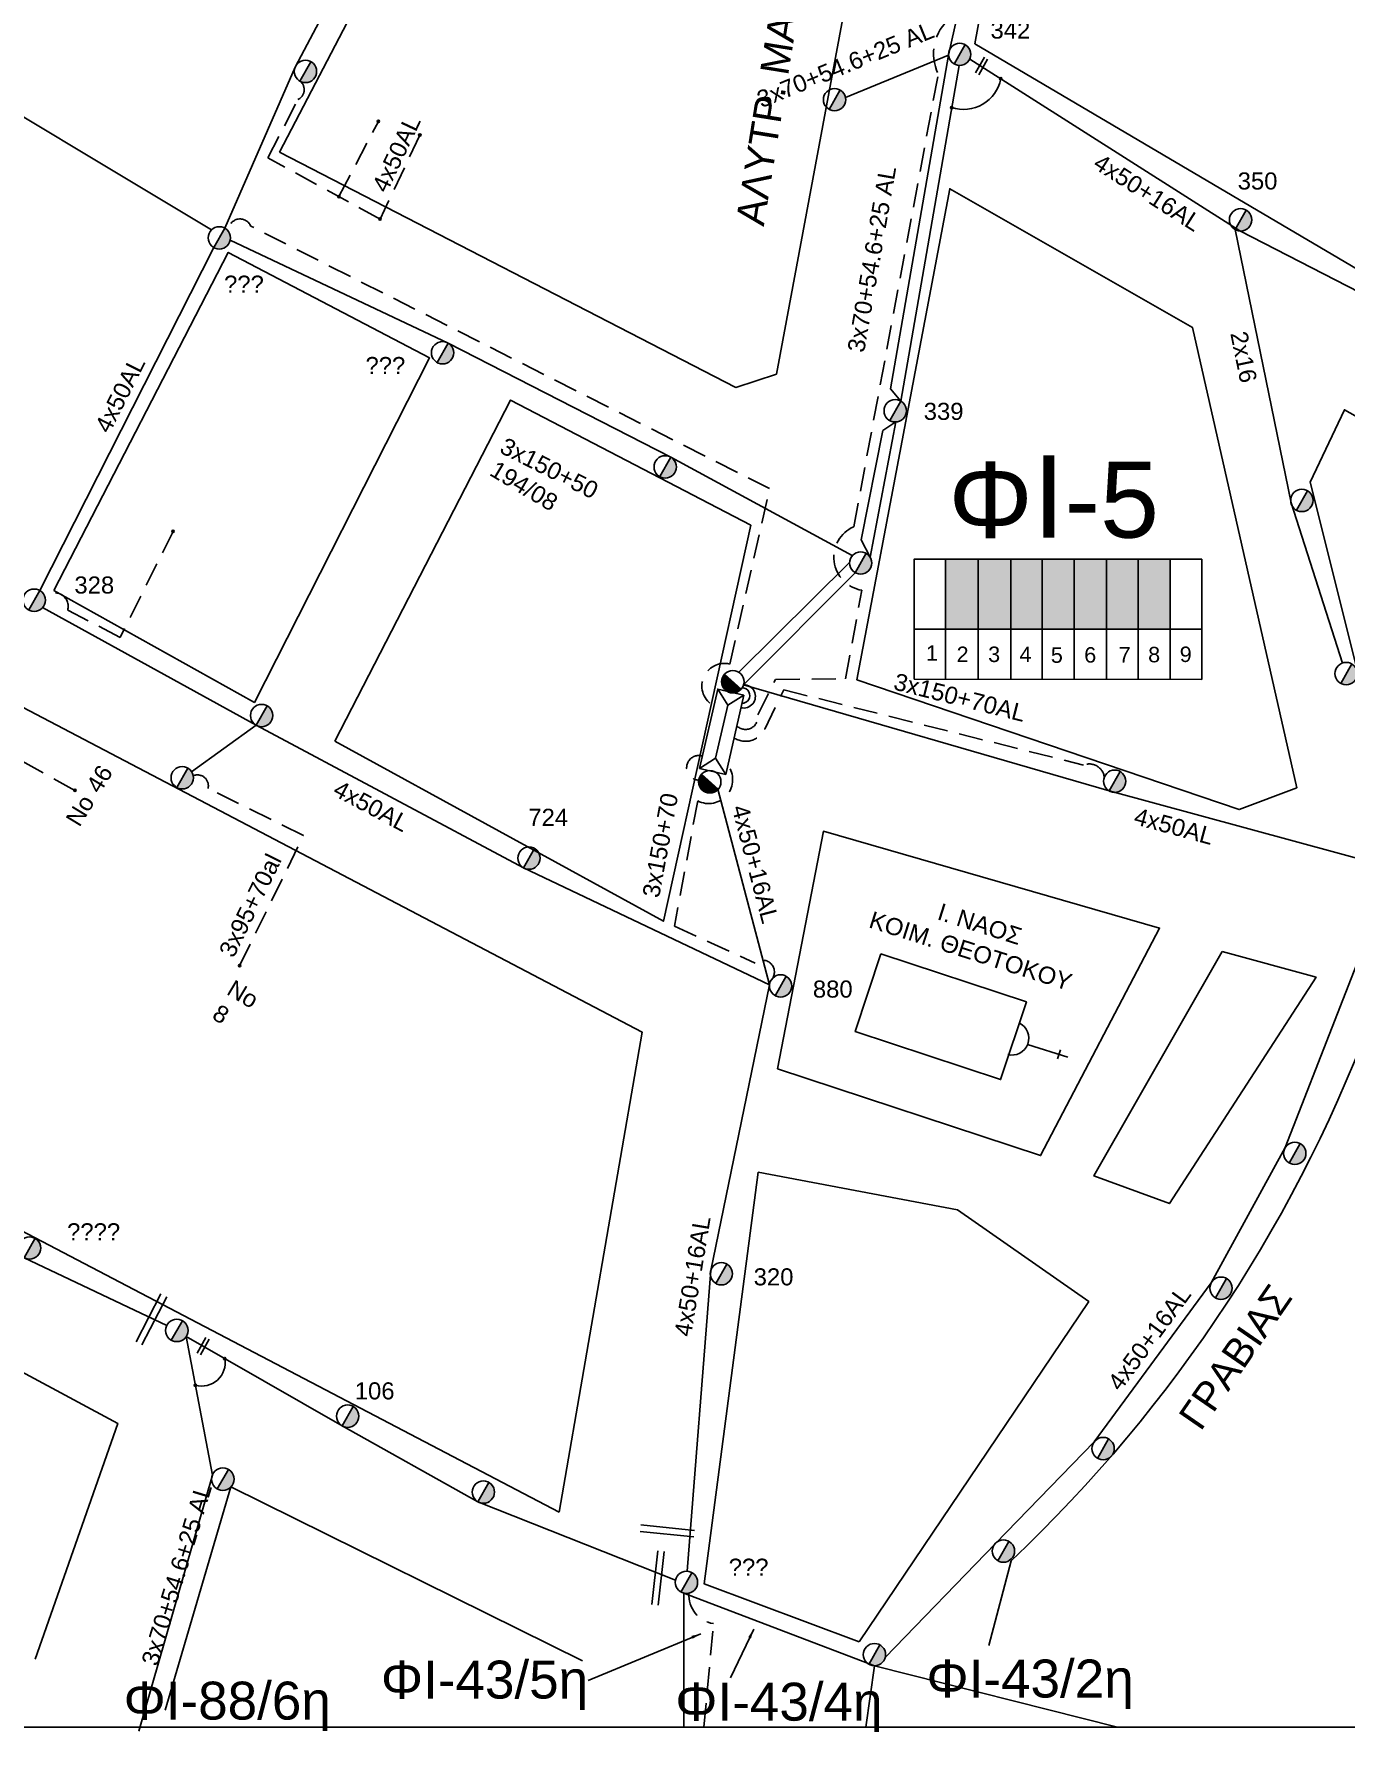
# Model space of a CAD drawing. Header units: millimetres. Extents: x 1421 to 7616, y 908 to 2861.
# Drawn here: x 7117.1 to 7255.4, y 1835.7 to 2014.8 of the extents above; entities that cross this region are included whole.
import ezdxf
from ezdxf.enums import TextEntityAlignment as Align

# ---------------------------------------------------------------- set-up
doc = ezdxf.new("R2010")
doc.units = ezdxf.units.MM
doc.linetypes.add('DASHED', pattern=[19.05, 12.7, -6.35])
for name, color, linetype, lineweight in [('2x16', 7, 'Continuous', 30), ('3x150+50', 7, 'Continuous', 30), ('3x150+70', 7, 'Continuous', 30), ('3x95+70al', 7, 'DASHED', 30), ('4x50', 7, 'Continuous', 30), ('Άγνωστα', 7, 'Continuous', 30), ('Γυμνά εναέρια ΧΤ (3Φ) 4x50AL', 7, 'Continuous', 30), ('Γυμνά εναέρια ΧΤ και ΦΟΠ (3Φ)   4x50+16AL', 7, 'Continuous', 30), ('Καλώδια ΧΤ   3x150+70AL', 7, 'DASHED', 30), ('Καλώδια ΧΤ   3x150AL+50CU', 7, 'DASHED', 30), ('Συνεστραμμένα ΧΤ   3x70+54.6+25 AL', 7, 'SYN_LINE', 30), ('Υπόγεια καλώδια Παροχών ΧΤ   4x50AL', 7, 'DASHED', 30)]:
    doc.layers.add(name, color=color, linetype=linetype, lineweight=lineweight)
for name, color, linetype in [('Pillar OTE', 7, 'Continuous'), ('TEXT ΚΑΛΩΔΙΩΝ', 7, 'Continuous'), ('ΑΓΝΩΣΤΟ ΕΝΑΕΡΙΟ ΚΑΛΩΔΙΟ', 7, 'Continuous'), ('ΑΓΝΩΣΤΟ ΥΠΟΓΕΙΟ ΚΑΛΩΔΙΟ', 7, 'DASHED'), ('Επιγραφές - Σχήματα', 7, 'Continuous'), ('Μηχανική τομή', 7, 'Continuous'), ('Στύλος ΦΜ', 7, 'Continuous'), ('Στύλος ΦΜ @ 1', 7, 'Continuous'), ('Συνδέσεις', 7, 'Continuous'), ('Τομή', 7, 'Continuous'), ('Υποσταθμός εναέριος 2 στύλων', 7, 'Continuous'), ('Υποσταθμός πόλεως', 7, 'Continuous'), ('Υπόβαθρο ΔΕΗ', 7, 'Continuous')]:
    doc.layers.add(name, color=color, linetype=linetype)
doc.styles.add('arial', font='ARIAL.TTF')
doc.styles.get("Standard").update_dxf_attribs({"font": 'ARIAL.TTF', "height": 1.8})
doc.linetypes.add('SYN_LINE', pattern='A,0.5,-0.0001,["/\\/\\/\\/",Standard,S=0.1,R=0,X=0,Y=-0.05],-0.25', length=0.7501)
doc.dimstyles.new('ISO-25', dxfattribs={"dimtxt": 2.5, "dimasz": 2.5, "dimexe": 1.25, "dimexo": 0.625, "dimtad": 1, "dimtxsty": 'Standard', "dimcen": 2.5, "dimadec": 0, "dimazin": 0, "dimtfac": 1, "dimtmove": 0, "dimatfit": 3, "dimfxl": 1, "dimarcsym": 0})

# ---------------------------------------------------------------- blocks, each defined once
blk = doc.blocks.new('ΥΠΑΡΧΩΝ ΤΣΙΜΕΝΤΕΝΙΟΣ ΣΤΥΛΟΣ')
at = {"layer": 'Στύλος ΦΜ'}
blk.add_hatch(color=7, dxfattribs=at).paths.add_polyline_path([(-1.29, -2.28, 0.574793), (2.62, 0, 0.268822), (1.3, 2.27)])
at = {"layer": 'Στύλος ΦΜ', "color": 7}
blk.add_line((-1.29, -2.28), (1.3, 2.27), dxfattribs=at)
blk.add_circle((0, 0), 2.62, dxfattribs=at)
at = {"layer": 'Στύλος ΦΜ', "flags": 4}
for tag, p in [('ΑΡΙΘΜΟΣ', (-4.68, 8.05)), ('ΤΥΠΟΣ', (-4.91, 3.03))]:
    blk.add_attdef(tag, p, '', height=4, dxfattribs=at)
blk = doc.blocks.new('ΥΠΟΣΤΑΘΜΟΣ ΕΝΑΕΡΙΟΣ ΕΠΙ 2 ΣΤΥΛΩΝ')
at = {"layer": 'Υποσταθμός εναέριος 2 στύλων', "linetype": 'Continuous'}
for points in [[(-11.97, -2.11, 0.574793), (-8.45, -0.07, 0.268822), (-9.64, 1.98)], [(9.68, -2.15, 0.574793), (13.19, -0.1, 0.268822), (12.01, 1.95)]]:
    blk.add_hatch(color=256, dxfattribs=at).paths.add_polyline_path(points)
for p, q in [((-11.97, -2.11), (-9.64, 1.98)), ((9.68, -2.15), (12.01, 1.95))]:
    blk.add_line(p, q, dxfattribs=at)
for centre in [(-10.81, -0.07), (10.84, -0.1)]:
    blk.add_circle(centre, 2.36, dxfattribs=at)
at = {"layer": 'Υποσταθμός πόλεως', "linetype": 'Continuous', "ltscale": 40}
blk.add_lwpolyline([(-8.57, 2.82), (8.57, 2.82), (8.57, -2.82), (-8.57, -2.82)], close=True, dxfattribs=at)
for points in [[(-5.75, 0), (-8.57, 2.82)], [(-8.57, -2.82), (-5.75, 0)], [(-5.75, 0), (5.75, 0)], [(5.75, 0), (8.57, 2.82)], [(8.57, -2.82), (5.75, 0)]]:
    blk.add_lwpolyline(points, dxfattribs=at)
at = {"layer": 'Υποσταθμός εναέριος 2 στύλων', "ltscale": 40, "flags": 1}
for tag, p in [('ΜΕΤΑΣΧΗΜΑΤΙΣΜΟΣ', (14.09, 2.51)), ('ΙΣΧΥΣ', (14.07, -0.28)), ('ΑΡΙΘΜΟΣ', (14.19, -3))]:
    blk.add_attdef(tag, p, '', height=1.8, dxfattribs=at)
blk = doc.blocks.new('_ΣΥΝΔΕΣΗ')
at = {"layer": 'Συνδέσεις', "linetype": 'SYN_LINE', "ltscale": 40}
blk.add_hatch(color=256, dxfattribs=at).paths.add_polyline_path([(0.5, -0.01, 1), (-0.5, -0.01, 1)])
at = {"layer": 'Συνδέσεις'}
blk.add_circle((0, -0.01), 0.5, dxfattribs=at)
blk = doc.blocks.new('ΤΟΜΗ')
at = {"layer": 'Τομή', "ltscale": 40}
for p, q in [((11.33, -0.65), (-11.4, -0.65)), ((11.33, -3.42), (-11.4, -3.42))]:
    blk.add_line(p, q, dxfattribs=at)
blk = doc.blocks.new('ΜΗΧΑΝΙΚΗ ΤΟΜΗ')
at = {"layer": 'Μηχανική τομή', "ltscale": 40}
for p, q in [((-3.79, 1.21), (3.79, 1.21)), ((3.79, -0.34), (-3.79, -0.34))]:
    blk.add_line(p, q, dxfattribs=at)

msp = doc.modelspace()

# ---------------------------------------------------------------- hatches: boundary and pattern name
at = {"layer": 'Καλώδια ΧΤ   3x150AL+50CU', "linetype": 'DASHED', "lineweight": -3, "ltscale": 0.2}
h = msp.add_hatch(color=5, dxfattribs=at)
h.dxf.hatch_style = 1
h.paths.add_polyline_path([(7216.71, 1959.4), (7213.27, 1959.4), (7213.27, 1952.04), (7216.71, 1952.04)])
h = msp.add_hatch(color=1, dxfattribs=at)
h.dxf.hatch_style = 1
h.paths.add_polyline_path([(7216.71, 1952.04), (7220.15, 1952.03), (7220.15, 1959.4), (7216.71, 1959.4)])
h = msp.add_hatch(color=206, dxfattribs=at)
h.dxf.hatch_style = 1
h.paths.add_polyline_path([(7223.45, 1959.4), (7220.15, 1959.4), (7220.15, 1952.03), (7223.44, 1952.03)])
h = msp.add_hatch(color=133, dxfattribs=at)
h.dxf.hatch_style = 1
h.paths.add_polyline_path([(7223.44, 1952.03), (7226.83, 1952.03), (7226.83, 1959.4), (7223.45, 1959.4)])
h = msp.add_hatch(color=6, dxfattribs=at)
h.dxf.hatch_style = 1
h.paths.add_polyline_path([(7226.83, 1952.03), (7230.23, 1952.02), (7230.23, 1959.4), (7226.83, 1959.4)])
h = msp.add_hatch(color=62, dxfattribs=at)
h.dxf.hatch_style = 1
h.paths.add_polyline_path([(7233.56, 1952.02), (7233.56, 1959.4), (7230.23, 1959.4), (7230.23, 1952.02)])
h = msp.add_hatch(color=151, dxfattribs=at)
h.dxf.hatch_style = 1
h.paths.add_polyline_path([(7236.95, 1959.4), (7233.56, 1959.4), (7233.56, 1952.02), (7236.95, 1952.02)])

# ---------------------------------------------------------------- linework, layer by layer
at = {"layer": '2x16', "color": 151, "lineweight": -3, "ltscale": 0.1}
msp.add_lwpolyline([(7243.79, 1994.16), (7249.69, 1965.33), (7255.11, 1948.45)], dxfattribs=at)
at = {"layer": '3x150+50', "color": 6, "linetype": 'DASHED', "lineweight": -3, "ltscale": 0.2}
msp.add_lwpolyline([(7153.64, 1995.26), (7141.81, 2001.71), (7144.97, 2007.87, 0.575675), (7145.19, 2009.8, -13.058909)], format="xyb", dxfattribs=at)
at = {"layer": '3x150+50', "color": 62, "linetype": 'DASHED', "lineweight": -3, "ltscale": 0.2}
msp.add_lwpolyline([(7188.83, 1943.93, -0.879133), (7190.5, 1948.35), (7194.71, 1966.84), (7140, 1994.52, 0.861629), (7137.66, 1993.94, 1.866566)], format="xyb", dxfattribs=at)
at = {"layer": '3x150+50', "color": 5, "lineweight": -3, "ltscale": 15}
msp.add_arc((7191.98, 1944.94), 1.23, 255.8062, 90.8222, dxfattribs=at)
at = {"layer": '3x150+50', "color": 151, "lineweight": -3, "ltscale": 15}
msp.add_arc((7191.81, 1945.03), 0.818, 268.5235, 89.1131, dxfattribs=at)
at = {"layer": '3x150+50', "color": 133, "linetype": 'DASHED', "lineweight": -3, "ltscale": 0.2}
msp.add_arc((7187.26, 1937.41), 1.3, 73.6067, 268.7788, dxfattribs=at)
at = {"layer": '3x150+70', "color": 1, "linetype": 'DASHED', "lineweight": -3, "ltscale": 0.2}
msp.add_lwpolyline([(7190.29, 1937.7, -0.801414), (7187.13, 1933.92), (7184.67, 1920.71), (7193.19, 1916.82, -0.873315), (7195.01, 1915.22, 11.096948)], format="xyb", dxfattribs=at)
at = {"layer": '3x95+70al', "color": 1, "lineweight": -3, "ltscale": 0.2}
msp.add_lwpolyline([(7138.83, 1916.54), (7145.56, 1930.26), (7135.5, 1935.23, 0.619486), (7133.94, 1936.57, 3.771606)], format="xyb", dxfattribs=at)
at = {"layer": '4x50', "color": 1, "lineweight": -3, "ltscale": 0.1}
msp.add_lwpolyline([(7133.77, 1936.99), (7140.57, 1941.9)], dxfattribs=at)
at = {"layer": 'Pillar OTE', "lineweight": -3, "ltscale": 40}
for points in [[(7209.94, 1946.76), (7209.94, 1959.4), (7240.27, 1959.4), (7240.27, 1946.73), (7209.94, 1946.76)], [(7213.27, 1946.76), (7213.27, 1959.4)], [(7216.71, 1946.75), (7216.71, 1959.4)], [(7220.15, 1946.75), (7220.15, 1959.4)], [(7223.44, 1946.75), (7223.45, 1959.4)], [(7226.83, 1946.74), (7226.83, 1959.4)], [(7230.23, 1946.74), (7230.23, 1959.4)], [(7233.56, 1946.74), (7233.56, 1959.4)], [(7236.95, 1946.73), (7236.95, 1959.4)], [(7209.94, 1952.04), (7240.27, 1952.01)]]:
    msp.add_lwpolyline(points, dxfattribs=at)
at = {"layer": 'Άγνωστα', "lineweight": -3, "ltscale": 0.1}
msp.add_lwpolyline([(7529.06, 1836.26), (5255.84, 1836.26), (5255.84, 2847.77), (7529.06, 2847.77)], close=True, dxfattribs=at)
at = {"layer": 'ΑΓΝΩΣΤΟ ΕΝΑΕΡΙΟ ΚΑΛΩΔΙΟ', "color": 5, "lineweight": -3, "ltscale": 0.1}
msp.add_lwpolyline([(7203.43, 1959.8), (7184.28, 1970.15), (7160.82, 1982.19), (7137.84, 1993.05)], dxfattribs=at)
at = {"layer": 'ΑΓΝΩΣΤΟ ΕΝΑΕΡΙΟ ΚΑΛΩΔΙΟ', "color": 151, "lineweight": -3, "ltscale": 0.1}
msp.add_lwpolyline([(7091.3, 1899.81), (7116.1, 1885.76), (7131.15, 1878.6)], dxfattribs=at)
at = {"layer": 'ΑΓΝΩΣΤΟ ΥΠΟΓΕΙΟ ΚΑΛΩΔΙΟ', "color": 6, "lineweight": -3, "ltscale": 0.2}
msp.add_lwpolyline([(7149.3, 1997.63), (7153.47, 2005.56)], dxfattribs=at)
at = {"layer": 'ΑΓΝΩΣΤΟ ΥΠΟΓΕΙΟ ΚΑΛΩΔΙΟ', "color": 1, "lineweight": -3, "ltscale": 0.2}
msp.add_lwpolyline([(7131.82, 1962.33), (7126.23, 1951.15), (7120.7, 1954.04, 0.788608), (7118.3, 1955.41, -2.245014)], format="xyb", dxfattribs=at)
at = {"layer": 'ΑΓΝΩΣΤΟ ΥΠΟΓΕΙΟ ΚΑΛΩΔΙΟ', "color": 85, "lineweight": -3, "ltscale": 0.2}
msp.add_lwpolyline([(7187.77, 1836.26), (7188.78, 1847.18, -0.388678), (7186.21, 1850.39, 2.357368)], format="xyb", dxfattribs=at)
at = {"layer": 'Γυμνά εναέρια ΧΤ (3Φ) 4x50AL', "color": 6, "lineweight": -3, "ltscale": 0.1}
msp.add_lwpolyline([(7137.27, 1994.3), (7144.68, 2011.28), (7152.24, 2025.59), (7161.06, 2042.25), (7174.9, 2063.59)], dxfattribs=at)
at = {"layer": 'Γυμνά εναέρια ΧΤ (3Φ) 4x50AL', "color": 5, "lineweight": -3, "ltscale": 0.1}
msp.add_lwpolyline([(7213.58, 2012.55), (7219.46, 2039.03)], dxfattribs=at)
at = {"layer": 'Γυμνά εναέρια ΧΤ (3Φ) 4x50AL', "color": 62, "lineweight": -3, "ltscale": 0.1}
for points in [[(7079.12, 2035.45), (7091.8, 2028.06), (7104.08, 2013.16), (7135.85, 1994.11)], [(7136.1, 1992.26), (7117.75, 1956.1)]]:
    msp.add_lwpolyline(points, dxfattribs=at)
at = {"layer": 'Γυμνά εναέρια ΧΤ (3Φ) 4x50AL', "color": 1, "lineweight": -3, "ltscale": 0.1}
msp.add_lwpolyline([(7118.05, 1954.3), (7140.57, 1941.9), (7168.76, 1926.86), (7194.7, 1914.52)], dxfattribs=at)
at = {"layer": 'Γυμνά εναέρια ΧΤ (3Φ) 4x50AL', "color": 206, "lineweight": -3, "ltscale": 0.1}
msp.add_lwpolyline([(7191.97, 1946.17), (7230.51, 1934.97), (7259.58, 1927.06)], dxfattribs=at)
at = {"layer": 'Γυμνά εναέρια ΧΤ (3Φ) 4x50AL', "color": 30, "lineweight": -3, "ltscale": 0.1}
msp.add_lwpolyline([(7133.2, 1877.45), (7149.64, 1868.02), (7163.95, 1860.02), (7184.79, 1851.75)], dxfattribs=at)
at = {"layer": 'Γυμνά εναέρια ΧΤ (3Φ) 4x50AL', "color": 27, "lineweight": -3, "ltscale": 0.1}
for points in [[(7185.66, 1836.26), (7185.66, 1850.39)], [(7185.66, 1850.39), (7205.78, 1842.73)], [(7205.78, 1842.73), (7231.39, 1836.26)]]:
    msp.add_lwpolyline(points, dxfattribs=at)
at = {"layer": 'Γυμνά εναέρια ΧΤ και ΦΟΠ (3Φ)   4x50+16AL', "color": 151, "lineweight": -3, "ltscale": 0.1}
msp.add_lwpolyline([(7215.82, 2012.13), (7244.28, 1994.01), (7269.53, 1981.05)], dxfattribs=at)
at = {"layer": 'Γυμνά εναέρια ΧΤ και ΦΟΠ (3Φ)   4x50+16AL', "color": 133, "lineweight": -3, "ltscale": 0.1}
msp.add_lwpolyline([(7189.26, 1935.14), (7194.7, 1914.52), (7188.5, 1884.41), (7186.03, 1852.71)], dxfattribs=at)
at = {"layer": 'Γυμνά εναέρια ΧΤ και ΦΟΠ (3Φ)   4x50+16AL', "color": 1, "lineweight": -3, "ltscale": 0.1}
for points in [[(7260.11, 1925.64), (7249.08, 1897.38), (7241.28, 1883.12), (7228.92, 1866.33), (7218.51, 1855.64), (7206.89, 1843.6)], [(7205.78, 1842.73), (7204.87, 1836.26)]]:
    msp.add_lwpolyline(points, dxfattribs=at)
at = {"layer": 'Καλώδια ΧΤ   3x150+70AL', "color": 6, "lineweight": -3, "ltscale": 0.2}
msp.add_lwpolyline([(7191.25, 1941.84, 0.733333), (7193.46, 1942.98), (7195.34, 1946.73), (7202.72, 1946.8), (7204.43, 1956.13, -0.745395), (7203.58, 1962.82), (7212.49, 2010.58, -0.350033), (7213.79, 2016.47), (7218.04, 2037, -0.604894), (7218.94, 2039.63, -0.54789)], format="xyb", dxfattribs=at)
at = {"layer": 'Καλώδια ΧΤ   3x150+70AL', "color": 206, "lineweight": -3, "ltscale": 0.2}
msp.add_lwpolyline([(7190.95, 1940.57, 0.459019), (7194.19, 1941.49), (7196.21, 1945.63), (7227.81, 1937.7, -0.481448), (7230, 1936.45, -4.511726)], format="xyb", dxfattribs=at)
at = {"layer": 'Καλώδια ΧΤ   3x150+70AL', "color": 1, "lineweight": -3, "ltscale": 0.2}
msp.add_lwpolyline([(7121.47, 1935.03), (7110.64, 1941), (7105.01, 1930.26, -0.564111), (7104.4, 1928.06, 55.011207)], format="xyb", dxfattribs=at)
at = {"layer": 'Συνεστραμμένα ΧΤ   3x70+54.6+25 AL', "color": 5, "lineweight": -3, "ltscale": 15}
for points in [[(7213.58, 2012.55), (7202.71, 2008.09)], [(7208.53, 1976.07), (7207.47, 1977.37), (7213.58, 2012.55)], [(7206.64, 1972.96), (7204.37, 1961.44)], [(7208.02, 1973.87), (7206.64, 1972.96)], [(7205.31, 1959.62), (7204.37, 1961.44)], [(7191.46, 1947.48), (7203.13, 1959.05)]]:
    msp.add_lwpolyline(points, dxfattribs=at)
at = {"layer": 'Συνεστραμμένα ΧΤ   3x70+54.6+25 AL', "color": 151, "lineweight": -3, "ltscale": 15}
for points in [[(7208.53, 1976.07), (7214.68, 2011.45)], [(7205.31, 1959.62), (7208.02, 1973.87)], [(7191.97, 1946.17), (7203.72, 1957.98)]]:
    msp.add_lwpolyline(points, dxfattribs=at)
at = {"layer": 'Συνεστραμμένα ΧΤ   3x70+54.6+25 AL', "color": 30, "lineweight": -3, "ltscale": 15}
msp.add_lwpolyline([(7133.2, 1877.45), (7135.96, 1862.84), (7128.22, 1835.83)], dxfattribs=at)
at = {"layer": 'Υπόβαθρο ΔΕΗ', "lineweight": -3, "ltscale": 0.1}
for points in [[(7216.33, 2013.74), (7224.73, 2059.54), (7275.2, 2038.55), (7260.73, 1989.65), (7258.04, 1989.16)], [(7143.04, 2002.33), (7170.34, 2054.68), (7206.16, 2036.49), (7195.43, 1978.92), (7191.16, 1977.52)], [(7203.89, 1946.69), (7244.23, 1933), (7250.29, 1935.31), (7239.29, 1983.84), (7213.7, 1998.46)], [(7119.24, 1956.11), (7140.39, 1944.3), (7158.85, 1980.63), (7137.63, 1991.74)], [(7148.87, 1940.22), (7167.4, 1976.18), (7192.73, 1962.98), (7183.52, 1921.23)], [(7261.62, 1927.96), (7284.6, 1920.89), (7293.76, 1953.46), (7255.32, 1975.16), (7251.7, 1967.53)], [(7195.55, 1905.68), (7200.38, 1930.72), (7235.83, 1920.51), (7223.28, 1896.53)], [(7242.44, 1918.03), (7252.33, 1915.32), (7236.87, 1891.46), (7228.91, 1894.39)], [(7204.14, 1845.26), (7228.35, 1881.13), (7214.52, 1890.79), (7193.52, 1894.77), (7187.82, 1851.36)]]:
    msp.add_lwpolyline(points, close=True, dxfattribs=at)
for points in [[(7172.52, 1858.93), (7181.26, 1909.54), (7113.81, 1944.94), (7091.81, 1901.19), (7172.52, 1858.93)], [(7221.91, 1908.25), (7226.16, 1906.9)], [(7225.37, 1907.67), (7225.07, 1906.73)], [(7117.26, 1843.43), (7125.98, 1868.28), (7086.55, 1889.47), (7068.41, 1849.01), (7078.65, 1844.6)], [(7130.98, 1838.07), (7137.9, 1861.6), (7174.99, 1843.27)]]:
    msp.add_lwpolyline(points, dxfattribs=at)
at = {"layer": 'Υπόβαθρο ΔΕΗ', "linetype": 'Continuous', "lineweight": -3, "ltscale": 0.1}
msp.add_lwpolyline([(7206.43, 1917.79), (7221.78, 1912.73), (7219.07, 1904.53), (7203.73, 1909.59)], close=True, dxfattribs=at)
at = {"layer": 'Υπόβαθρο ΔΕΗ', "lineweight": -3, "ltscale": 0.1}
msp.add_lwpolyline([(7260.76, 1844.45), (7279.35, 1906.75), (7258.77, 1912.69, -0.117601), (7220.17, 1853.81), (7217.82, 1844.89)], format="xyb", dxfattribs=at)
at = {"layer": 'Υπόβαθρο ΔΕΗ', "lineweight": -3}
for centre, radius, start, end in [((7215.16, 2010.81), 3.99, 251.7066, 349.1159), ((7134.85, 1874.68), 2.46, 254.0482, 10.2918)]:
    msp.add_arc(centre, radius, start, end, dxfattribs=at)
at = {"layer": 'Υπόβαθρο ΔΕΗ', "lineweight": -3, "ltscale": 0.1}
msp.add_arc((7220.26, 1908.9), 1.78, 255.3496, 63.9538, dxfattribs=at)
at = {"layer": 'Υπόγεια καλώδια Παροχών ΧΤ   4x50AL', "color": 6, "lineweight": -3, "ltscale": 0.2}
msp.add_lwpolyline([(7157.83, 2004.12), (7153.64, 1995.26)], dxfattribs=at)

# ---------------------------------------------------------------- block references
at = {"layer": 'Μηχανική τομή', "lineweight": -3}
for p, xscale, yscale, zscale, rotation in [((7216.97, 2011.45), 0.2499999999999677, 0.2499999999999677, 0.2499999999999677, 240.552331582319), ((7134.89, 1876.48), 0.2499999999999676, 0.2499999999999676, 0.2499999999999676, 240.6022491944067)]:
    msp.add_blockref('ΜΗΧΑΝΙΚΗ ΤΟΜΗ', p, dxfattribs=dict(at, xscale=xscale, yscale=yscale, zscale=zscale, rotation=rotation))
at = {"layer": 'Στύλος ΦΜ @ 1', "lineweight": -3, "ltscale": 40}
ref = msp.add_blockref('ΥΠΑΡΧΩΝ ΤΣΙΜΕΝΤΕΝΙΟΣ ΣΤΥΛΟΣ', (7214.75, 2012.63), dxfattribs=dict(at, xscale=0.4499999999998181, yscale=0.4499999999998181, zscale=0.4499999999998181))
ref.add_attrib('ΑΡΙΘΜΟΣ', '342', (7218, 2014.29), dxfattribs={"layer": 'Στύλος ΦΜ', "height": 1.8, "flags": 4})
at = {"layer": 'Στύλος ΦΜ @ 1', "lineweight": -3, "ltscale": 40, "xscale": 0.4499999999998181, "yscale": 0.4499999999998181, "zscale": 0.4499999999998181}
for p in [(7145.77, 2010.83), (7201.56, 2007.85), (7183.7, 1969.13), (7250.83, 1965.6), (7204.31, 1959), (7255.5, 1947.34), (7141.15, 1942.92), (7132.78, 1936.36), (7231.09, 1935.99), (7250.08, 1896.76), (7242.3, 1882.54), (7132.21, 1878.09), (7229.87, 1865.63), (7137.06, 1862.41), (7164.53, 1861.05), (7219.36, 1854.83), (7205.76, 1843.91)]:
    msp.add_blockref('ΥΠΑΡΧΩΝ ΤΣΙΜΕΝΤΕΝΙΟΣ ΣΤΥΛΟΣ', p, dxfattribs=at)
at = {"layer": 'Στύλος ΦΜ @ 1', "lineweight": -3, "ltscale": 40}
ref = msp.add_blockref('ΥΠΑΡΧΩΝ ΤΣΙΜΕΝΤΕΝΙΟΣ ΣΤΥΛΟΣ', (7244.37, 1995.18), dxfattribs=dict(at, xscale=0.4499999999998181, yscale=0.4499999999998181, zscale=0.4499999999998181))
ref.add_attrib('ΑΡΙΘΜΟΣ', '350', (7244.06, 1998.38), dxfattribs={"layer": 'Στύλος ΦΜ', "height": 1.8, "flags": 4})
ref = msp.add_blockref('ΥΠΑΡΧΩΝ ΤΣΙΜΕΝΤΕΝΙΟΣ ΣΤΥΛΟΣ', (7136.69, 1993.28), dxfattribs=dict(at, xscale=0.4499999999998181, yscale=0.4499999999998181, zscale=0.4499999999998181))
ref.add_attrib('ΤΥΠΟΣ', '???', (7137.19, 1987.5), dxfattribs={"layer": 'Στύλος ΦΜ', "height": 1.8, "flags": 4})
ref = msp.add_blockref('ΥΠΑΡΧΩΝ ΤΣΙΜΕΝΤΕΝΙΟΣ ΣΤΥΛΟΣ', (7160.23, 1981.17), dxfattribs=dict(at, xscale=0.4499999999998181, yscale=0.4499999999998181, zscale=0.4499999999998181))
ref.add_attrib('ΤΥΠΟΣ', '???', (7152.1, 1978.92), dxfattribs={"layer": 'Στύλος ΦΜ', "height": 1.8, "flags": 4})
ref = msp.add_blockref('ΥΠΑΡΧΩΝ ΤΣΙΜΕΝΤΕΝΙΟΣ ΣΤΥΛΟΣ', (7207.95, 1975.05), dxfattribs=dict(at, xscale=0.4499999999998181, yscale=0.4499999999998181, zscale=0.4499999999998181))
ref.add_attrib('ΑΡΙΘΜΟΣ', '339', (7210.96, 1974.09), dxfattribs={"layer": 'Στύλος ΦΜ', "height": 1.8, "flags": 4})
ref = msp.add_blockref('ΥΠΑΡΧΩΝ ΤΣΙΜΕΝΤΕΝΙΟΣ ΣΤΥΛΟΣ', (7117.17, 1955.08), dxfattribs=dict(at, xscale=0.4499999999998181, yscale=0.4499999999998181, zscale=0.4499999999998181))
ref.add_attrib('ΤΥΠΟΣ', '328', (7121.41, 1955.78), dxfattribs={"layer": 'Στύλος ΦΜ', "height": 1.8, "flags": 4})
ref = msp.add_blockref('ΥΠΑΡΧΩΝ ΤΣΙΜΕΝΤΕΝΙΟΣ ΣΤΥΛΟΣ', (7169.34, 1927.89), dxfattribs=dict(at, xscale=0.4499999999998181, yscale=0.4499999999998181, zscale=0.4499999999998181))
ref.add_attrib('ΤΥΠΟΣ', '724', (7169.27, 1931.29), dxfattribs={"layer": 'Στύλος ΦΜ', "height": 1.8, "flags": 4})
ref = msp.add_blockref('ΥΠΑΡΧΩΝ ΤΣΙΜΕΝΤΕΝΙΟΣ ΣΤΥΛΟΣ', (7195.87, 1914.41), dxfattribs=dict(at, xscale=0.4499999999998181, yscale=0.4499999999998181, zscale=0.4499999999998181))
ref.add_attrib('ΤΥΠΟΣ', '880', (7199.27, 1913.18), dxfattribs={"layer": 'Στύλος ΦΜ', "height": 1.8, "flags": 4})
ref = msp.add_blockref('ΥΠΑΡΧΩΝ ΤΣΙΜΕΝΤΕΝΙΟΣ ΣΤΥΛΟΣ', (7116.68, 1886.78), dxfattribs=dict(at, xscale=0.4499999999998181, yscale=0.4499999999998181, zscale=0.4499999999998181))
ref.add_attrib('ΤΥΠΟΣ', '????', (7120.64, 1887.59), dxfattribs={"layer": 'Στύλος ΦΜ', "height": 1.8, "flags": 4})
ref = msp.add_blockref('ΥΠΑΡΧΩΝ ΤΣΙΜΕΝΤΕΝΙΟΣ ΣΤΥΛΟΣ', (7189.62, 1884.07), dxfattribs=dict(at, xscale=0.4499999999998181, yscale=0.4499999999998181, zscale=0.4499999999998181))
ref.add_attrib('ΤΥΠΟΣ', '320', (7193.03, 1882.84), dxfattribs={"layer": 'Στύλος ΦΜ', "height": 1.8, "flags": 4})
ref = msp.add_blockref('ΥΠΑΡΧΩΝ ΤΣΙΜΕΝΤΕΝΙΟΣ ΣΤΥΛΟΣ', (7150.22, 1869.05), dxfattribs=dict(at, xscale=0.4499999999998181, yscale=0.4499999999998181, zscale=0.4499999999998181))
ref.add_attrib('ΑΡΙΘΜΟΣ', '106', (7150.97, 1870.82), dxfattribs={"layer": 'Στύλος ΦΜ', "height": 1.8, "flags": 4})
ref = msp.add_blockref('ΥΠΑΡΧΩΝ ΤΣΙΜΕΝΤΕΝΙΟΣ ΣΤΥΛΟΣ', (7185.94, 1851.53), dxfattribs=dict(at, xscale=0.4499999999998181, yscale=0.4499999999998181, zscale=0.4499999999998181))
ref.add_attrib('ΑΡΙΘΜΟΣ', '???', (7190.4, 1852.23), dxfattribs={"layer": 'Στύλος ΦΜ', "height": 1.8, "flags": 4})
at = {"layer": 'Συνδέσεις', "lineweight": -3, "xscale": 0.25, "yscale": 0.25, "zscale": 0.25, "rotation": 46.2675982787486}
for p in [(7219.08, 2010.06), (7213.91, 2007.02)]:
    msp.add_blockref('_ΣΥΝΔΕΣΗ', p, dxfattribs=at)
at = {"layer": 'Συνδέσεις', "lineweight": -3, "xscale": 0.25, "yscale": 0.25, "zscale": 0.25}
for p in [(7153.47, 2005.56), (7157.83, 2004.12), (7149.3, 1997.63), (7153.64, 1995.26), (7131.82, 1962.33), (7121.47, 1935.04), (7138.83, 1916.54), (7137.27, 1875.12), (7134.17, 1872.32)]:
    msp.add_blockref('_ΣΥΝΔΕΣΗ', p, dxfattribs=at)
at = {"layer": 'Τομή', "lineweight": -3, "xscale": 0.25, "yscale": 0.25, "zscale": 0.25}
for p, rotation in [((7129.08, 1879.51), 62.58730066117746), ((7183.87, 1856.45), 174.0368272821809), ((7182.44, 1852.05), 83.56330794217392)]:
    msp.add_blockref('ΤΟΜΗ', p, dxfattribs=dict(at, rotation=rotation))
at = {"layer": 'Υποσταθμός εναέριος 2 στύλων', "lineweight": -3, "xscale": 0.4999999999999997, "yscale": 0.4999999999999997, "zscale": 0.4999999999999997, "rotation": 257.094710837601}
msp.add_blockref('ΥΠΟΣΤΑΘΜΟΣ ΕΝΑΕΡΙΟΣ ΕΠΙ 2 ΣΤΥΛΩΝ', (7189.66, 1941.21), dxfattribs=at)

# ---------------------------------------------------------------- texts
at = {"lineweight": -3, "ltscale": 40, "attachment_point": 1, "style": 'arial'}
for s, insert, char_height, width, rotation in [('ΑΛΥΤΡ. ΜΑΡΤΥΡΩΝ', (7191.13, 1994.9), 3, 41.9436, 80.8611), ('{\\W7.9599;  }Ι. ΝΑΟΣ\\P{\\W6.44087; }ΚΟΙΜ. ΘΕΟΤΟΚΟΥ', (7202.22, 1926.55), 1.8, 31.011, 342.3566), ('ΓΡΑΒΙΑΣ', (7237.68, 1869.07), 3, 36.4854, 55.4052)]:
    msp.add_mtext(s, dxfattribs=dict(at, insert=insert, char_height=char_height, width=width, rotation=rotation))
at = {"lineweight": -3, "ltscale": 30, "char_height": 1.63, "width": 11.2573, "attachment_point": 1}
for s, insert in [('1', (7211.19, 1950.32)), ('2', (7214.42, 1950.19)), ('3', (7217.75, 1950.19)), ('4', (7221.06, 1950.19)), ('5', (7224.36, 1950.11)), ('6', (7227.88, 1950.13)), ('7', (7231.51, 1950.13)), ('8', (7234.62, 1950.16)), ('9', (7237.95, 1950.19))]:
    msp.add_mtext(s, dxfattribs=dict(at, insert=insert))
at = {"layer": 'TEXT ΚΑΛΩΔΙΩΝ', "lineweight": -3, "ltscale": 0.1, "style": 'arial'}
for s, rotation, p in [(' 3x70+54.6+25 AL', 22.2838, (7202.37, 2011.41)), (' 4x50AL', 64.7024, (7155.2, 2001.84)), ('4x50+16AL', 327.5018, (7234.57, 1998.06)), ('3x70+54.6+25 AL', 80.1435, (7205.48, 1991.04)), ('2x16', 281.5585, (7244.7, 1980.72)), (' 4x50AL', 63.0891, (7126.06, 1976.45)), ('3x150+50', 333.1712, (7171.48, 1969)), (' 3x150+70AL', 345.9071, (7214.43, 1944.92)), ('4x50AL', 331.9264, (7152.72, 1933.38)), ('3x150+70', 79.4444, (7183.18, 1929.24)), (' 4x50+16AL', 284.7666, (7193.11, 1927.6)), (' 4x50AL', 344.7884, (7237.01, 1931.34)), ('3x95+70al', 63.8734, (7139.95, 1922.9)), ('4x50+16AL', 80.6117, (7186.57, 1883.81)), (' 4x50+16AL', 53.6541, (7234.53, 1876.98)), ('3x70+54.6+25 AL', 73.0649, (7132.19, 1852.36))]:
    msp.add_text(s, height=1.8, rotation=rotation, dxfattribs=at).set_placement(p, align=Align.MIDDLE_CENTER)
at = {"layer": 'Άγνωστα', "color": 7, "lineweight": -3, "insert": (7165.98, 1969.87), "char_height": 1.8, "attachment_point": 1, "rotation": 329.2122}
msp.add_mtext_dynamic_manual_height_columns('194/08', width=1.8, gutter_width=2.31, heights=[1.11], dxfattribs=at)
at = {"layer": 'Άγνωστα', "color": 7, "lineweight": -3}
note = msp.add_mtext_dynamic_manual_height_columns('No ', width=1.8, gutter_width=2.31, heights=[1.99, 0], dxfattribs=dict(at, insert=(7120.4, 1932.01), char_height=1.8, attachment_point=1, rotation=58.5835))
for column, words in zip(note.columns.linked_columns, ['46']):
    column.text = words
note = msp.add_mtext_dynamic_manual_height_columns('Νο ', width=1.8, gutter_width=2.31, heights=[1.11, 0], dxfattribs=dict(at, insert=(7134.73, 1917.25), char_height=1.8, attachment_point=1, rotation=329.2122))
for column, words in zip(note.columns.linked_columns, ['8\\P']):
    column.text = words
at = {"layer": 'Επιγραφές - Σχήματα', "lineweight": -3, "ltscale": 0.2, "char_height": 4, "width": 19.6719, "attachment_point": 1}
for s, insert in [('ΦΙ-43/5η', (7153.72, 1843.28)), ('ΦΙ-43/2η', (7211.24, 1843.39)), ('ΦΙ-88/6η', (7126.59, 1841.06)), ('ΦΙ-43/4η', (7184.76, 1840.95))]:
    msp.add_mtext(s, dxfattribs=dict(at, insert=insert))
at = {"layer": 'Υπόβαθρο ΔΕΗ', "lineweight": -3, "insert": (7213.55, 1970.34), "char_height": 8, "width": 84.6573, "attachment_point": 1}
msp.add_mtext('Φ{\\H1.0833x;Ι}-5', dxfattribs=at)

# ---------------------------------------------------------------- leaders
at = {"layer": 'Επιγραφές - Σχήματα', "lineweight": -3, "ltscale": 40}
for points in [[(7187.46, 1846.12), (7175.58, 1841.17)], [(7193.03, 1846.59), (7190.59, 1841.48)]]:
    msp.add_leader(points, dimstyle='ISO-25', override={"dimasz": 1, "dimtad": 0}, dxfattribs=at)

doc.saveas('drawing.dxf')
